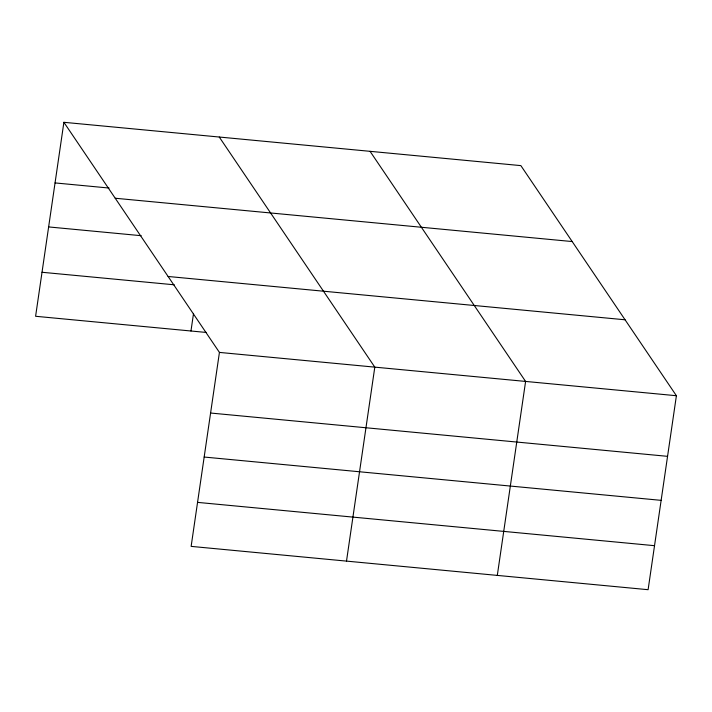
<?xml version="1.0" encoding="UTF-8"?>
<svg xmlns="http://www.w3.org/2000/svg" width="712" height="712" viewBox="0 0 712 712"><rect width="100%" height="100%" fill="white"/><g stroke="black" fill="none" stroke-linecap="round" stroke-linejoin="round"><path stroke-width="1.07" d="M63.893 122.304L219.43 352.413L191.136 546.38L648.107 589.696L676.4 395.721L520.864 165.62L63.893 122.304L35.6 316.279L206.382 332.459M190.967 331L193.539 313.396M346.504 561.109L374.806 367.143L219.269 137.033M497.305 575.403L525.598 381.436L370.062 151.327M55.055 182.922L109.052 188.039M115.219 198.239L572.19 241.555M48.639 226.932L141.198 235.699M168.103 276.478L625.074 319.786M42.017 272.269L174.253 284.8M219.43 352.413L676.4 395.721M210.592 413.031L667.553 456.339M204.166 457.042L661.137 500.349M197.553 502.378L654.524 545.686"/></g></svg>
